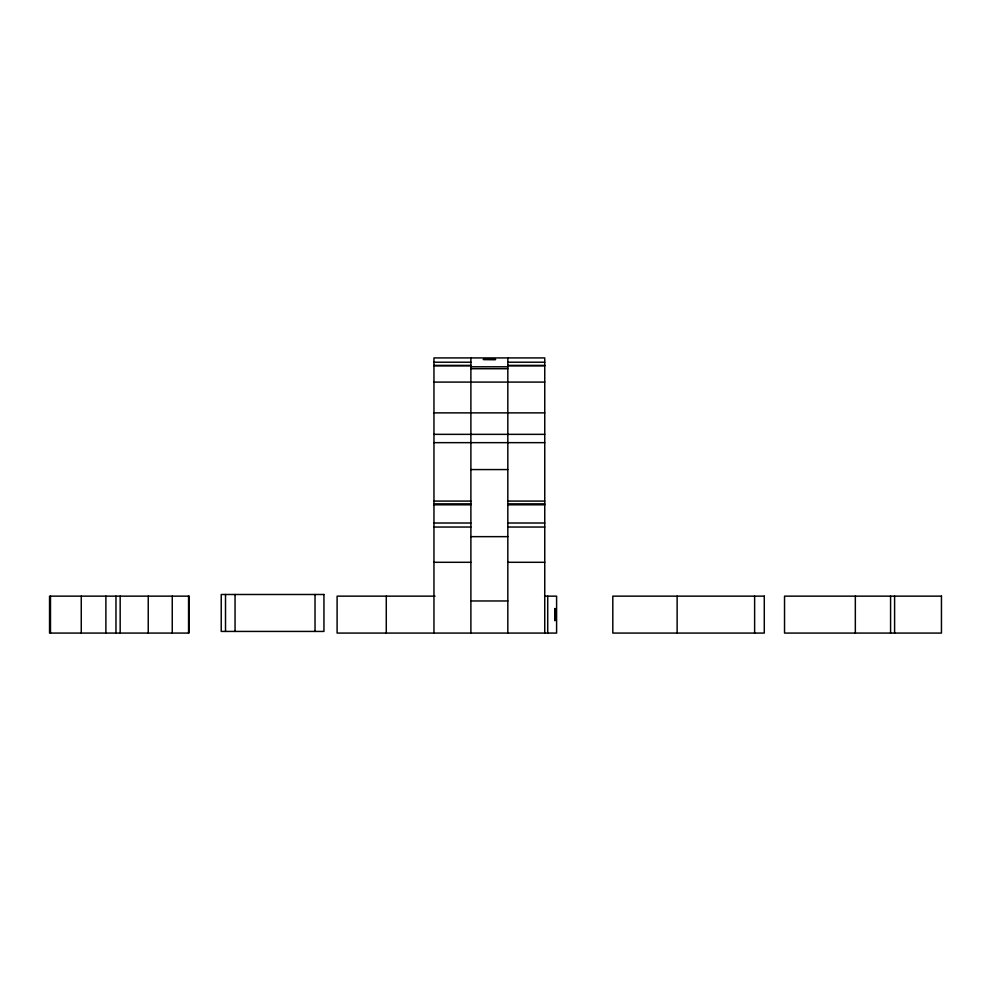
<?xml version="1.0" encoding="UTF-8"?>
<svg xmlns="http://www.w3.org/2000/svg" width="991" height="991" viewBox="0 0 991 991"><rect width="100%" height="100%" fill="white"/><g stroke="black" fill="none" stroke-linecap="round" stroke-linejoin="round"><path stroke-width="1.49" d="M433.959 362.21L470.886 362.21M507.826 362.21L544.753 362.21M433.959 365.394L470.886 365.394M507.826 365.394L544.753 365.394M433.959 365.79L470.886 365.79M507.826 365.79L544.753 365.79M470.886 366.794L507.826 366.794M470.886 368.726L507.826 368.726M433.959 382.092L544.753 382.092M433.959 412.875L544.753 412.875M433.959 434.343L544.753 434.343M433.959 442.655L544.753 442.655M470.886 469.573L507.826 469.573M433.959 501.087L470.886 501.087M507.826 501.087L544.753 501.087M433.959 503.849L470.886 503.849M507.826 503.849L544.753 503.849M433.959 504.803L470.886 504.803M507.826 504.803L544.753 504.803M433.959 523.013L470.886 523.013M507.826 523.013L544.753 523.013M433.959 527.039L470.886 527.039M507.826 527.039L544.753 527.039M470.886 536.651L507.826 536.651M433.959 562.293L470.886 562.293M507.826 562.293L544.753 562.293M435.037 596.148L337.101 596.148L337.101 633.076L556.595 633.076L556.595 596.148L544.592 596.148M470.886 600.967L507.826 600.967M894.6 596.148L894.6 633.076M890.575 596.148L890.575 633.076M855.332 596.148L855.332 633.076M754.622 596.148L754.622 633.076M677.126 596.148L677.126 633.076M547.726 596.148L547.726 633.076M544.753 633.076L544.753 357.924L433.959 357.924L433.959 633.076M507.826 357.924L507.826 442.184M507.826 442.655L507.826 633.076M470.886 357.924L470.886 442.184M470.886 442.655L470.886 633.076M386.279 596.148L386.279 633.076M315.027 594.489L315.027 631.428M235.053 594.489L235.053 631.428M225.514 594.489L225.514 631.428M188.563 596.148L188.563 633.076M172.248 596.148L172.248 633.076M148.241 596.148L148.241 633.076M120.171 596.148L120.171 633.076M115.972 596.148L115.972 633.076M105.888 596.148L105.888 633.076M81.262 596.148L81.262 633.076M50.491 596.148L50.491 633.076M554.836 613.02L555.022 620.762L555.022 608.462L554.836 613.02M483.41 359.448L495.5 359.498L483.41 359.448M323.946 594.489L221.228 594.489L221.228 631.428L323.946 631.428L323.946 594.489M188.959 596.148L49.55 596.148L49.55 633.076L188.959 633.076L188.959 596.148M764.284 596.148L612.81 596.148L612.81 633.076L764.284 633.076L764.284 596.148M941.45 596.148L784.538 596.148L784.538 633.076L941.45 633.076L941.45 596.148"/></g></svg>
